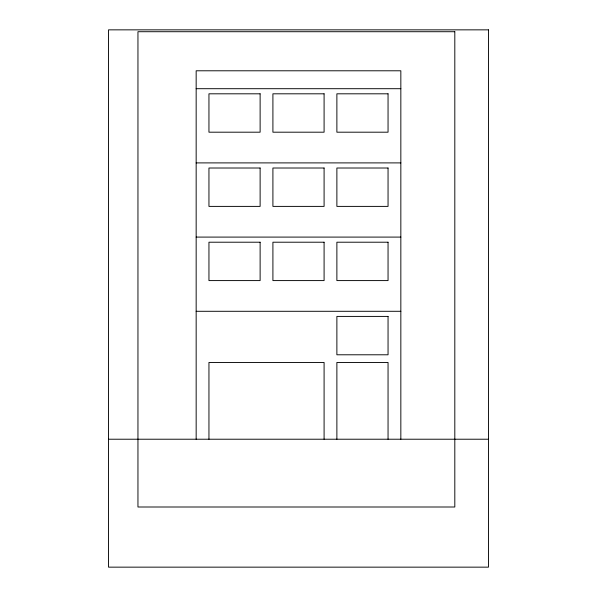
<?xml version="1.0" encoding="UTF-8"?>
<svg xmlns="http://www.w3.org/2000/svg" width="597" height="597" viewBox="0 0 597 597"><rect width="100%" height="100%" fill="white"/><g stroke="black" fill="none" stroke-linecap="round" stroke-linejoin="round"><path stroke-width="0.9" d="M196.159 88.699L400.841 88.699M196.159 162.899L400.841 162.899M196.159 237.091L400.841 237.091M196.159 311.291L400.841 311.291M108.527 439.22L488.473 439.22M400.841 439.22L400.841 70.789L196.159 70.789L196.159 439.22M388.05 439.22L388.05 362.461L336.88 362.461L336.88 439.22M324.089 439.22L324.089 362.461L208.95 362.461L208.95 439.22M488.473 29.85L108.527 29.85L108.527 567.15L488.473 567.15L488.473 29.85M454.81 31.716L137.952 31.716L137.952 507.002L454.81 507.002L454.81 31.716M260.12 93.811L208.95 93.811L208.95 132.191L260.12 132.191L260.12 93.811M324.089 93.811L272.911 93.811L272.911 132.191L324.089 132.191L324.089 93.811M388.05 93.811L336.88 93.811L336.88 132.191L388.05 132.191L388.05 93.811M260.12 168.011L208.95 168.011L208.95 206.39L260.12 206.39L260.12 168.011M324.089 168.011L272.911 168.011L272.911 206.39L324.089 206.39L324.089 168.011M388.05 168.011L336.88 168.011L336.88 206.39L388.05 206.39L388.05 168.011M260.12 242.21L208.95 242.21L208.95 280.59L260.12 280.59L260.12 242.21M324.089 242.21L272.911 242.21L272.911 280.59L324.089 280.59L324.089 242.21M388.05 242.21L336.88 242.21L336.88 280.59L388.05 280.59L388.05 242.21M388.05 316.41L336.88 316.41L336.88 354.79L388.05 354.79L388.05 316.41"/></g></svg>
